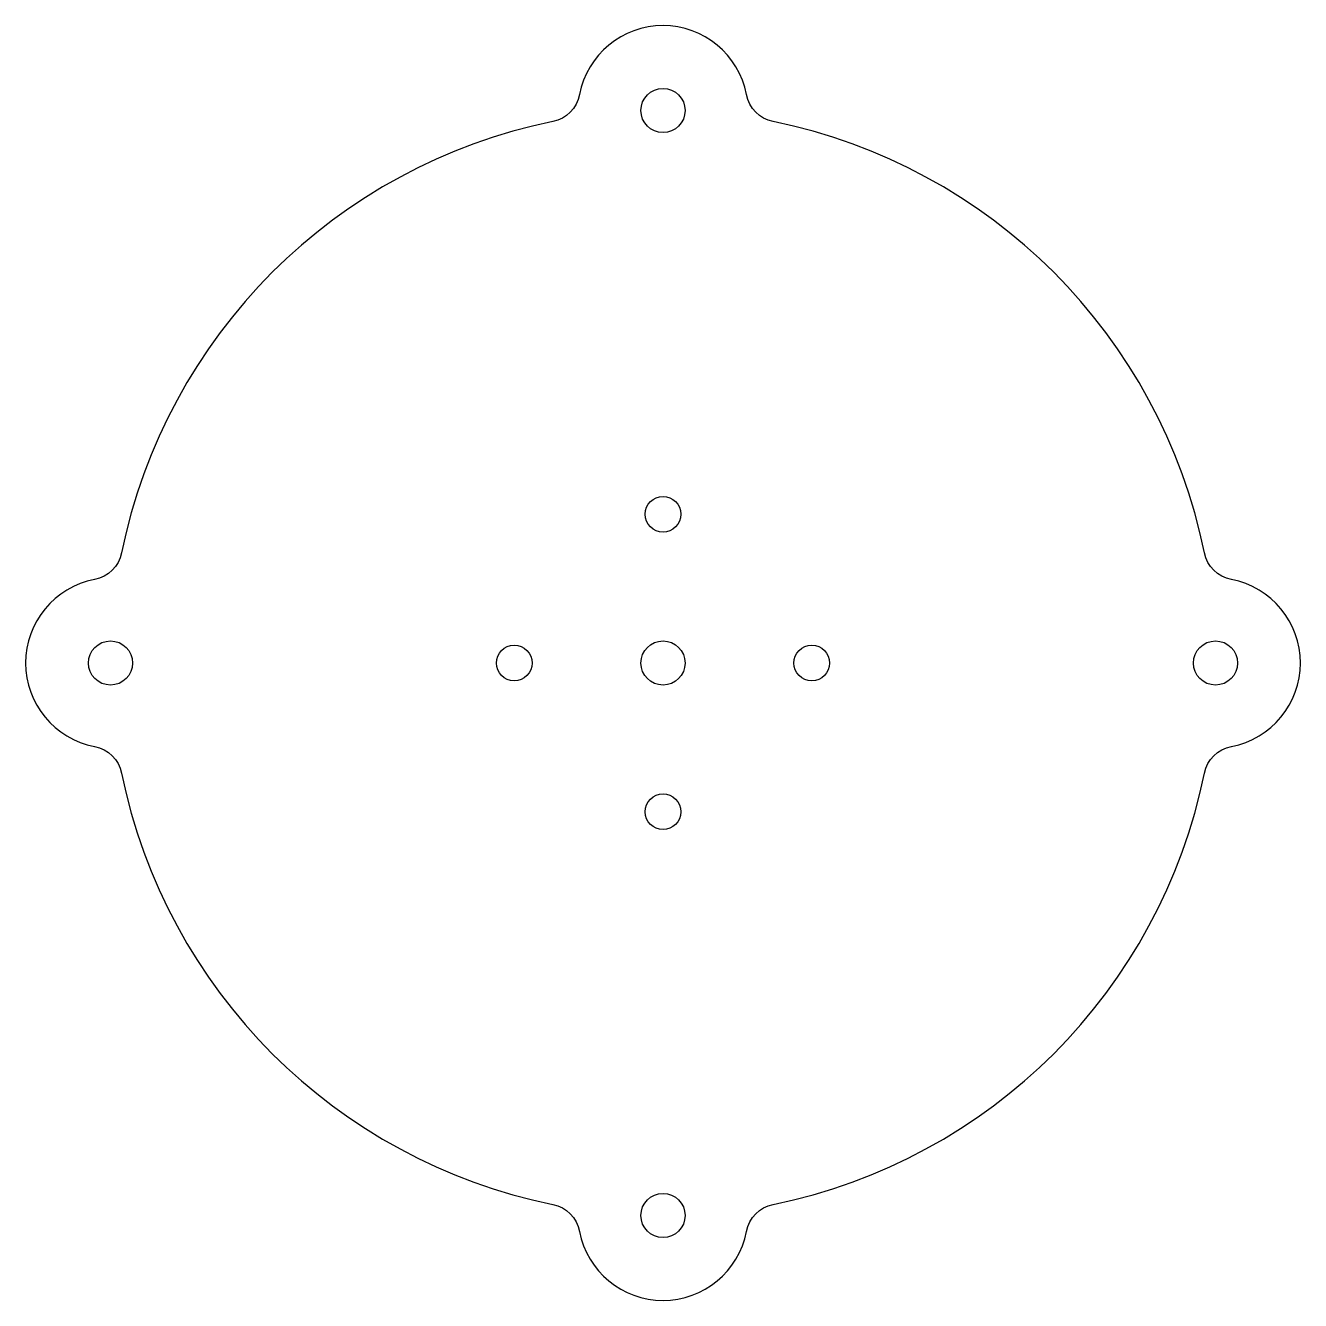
# Model space of a CAD drawing. Header units: millimetres. Extents: x -75 to 75, y -75 to 75.
import ezdxf

# ---------------------------------------------------------------- set-up
doc = ezdxf.new("R2010")
doc.units = ezdxf.units.MM

msp = doc.modelspace()

# ---------------------------------------------------------------- linework, layer by layer
msp.add_lwpolyline([(-9.82, -66.87, 0.827759), (9.82, -66.87, -0.304469), (12.96, -63.7, 0.300989), (63.7, -12.96, -0.304469), (66.87, -9.82, 0.827759), (66.87, 9.82, -0.304469), (63.7, 12.96, 0.300989), (12.96, 63.7, -0.304469), (9.82, 66.87, 0.827759), (-9.82, 66.87, -0.304469), (-12.96, 63.7, 0.300989), (-63.7, 12.96, -0.304469), (-66.87, 9.82, 0.827759), (-66.87, -9.82, -0.304469), (-63.7, -12.96, 0.300989), (-12.96, -63.7, -0.304469)], format="xyb", close=True)
for centre, radius in [((0, 65), 2.6), ((0, 17.5), 2.1), ((-65, 0), 2.6), ((-17.5, 0), 2.1), ((0, 0), 2.6), ((17.5, 0), 2.1), ((65, 0), 2.6), ((0, -17.5), 2.1), ((0, -65), 2.6)]:
    msp.add_circle(centre, radius)

doc.saveas('drawing.dxf')
